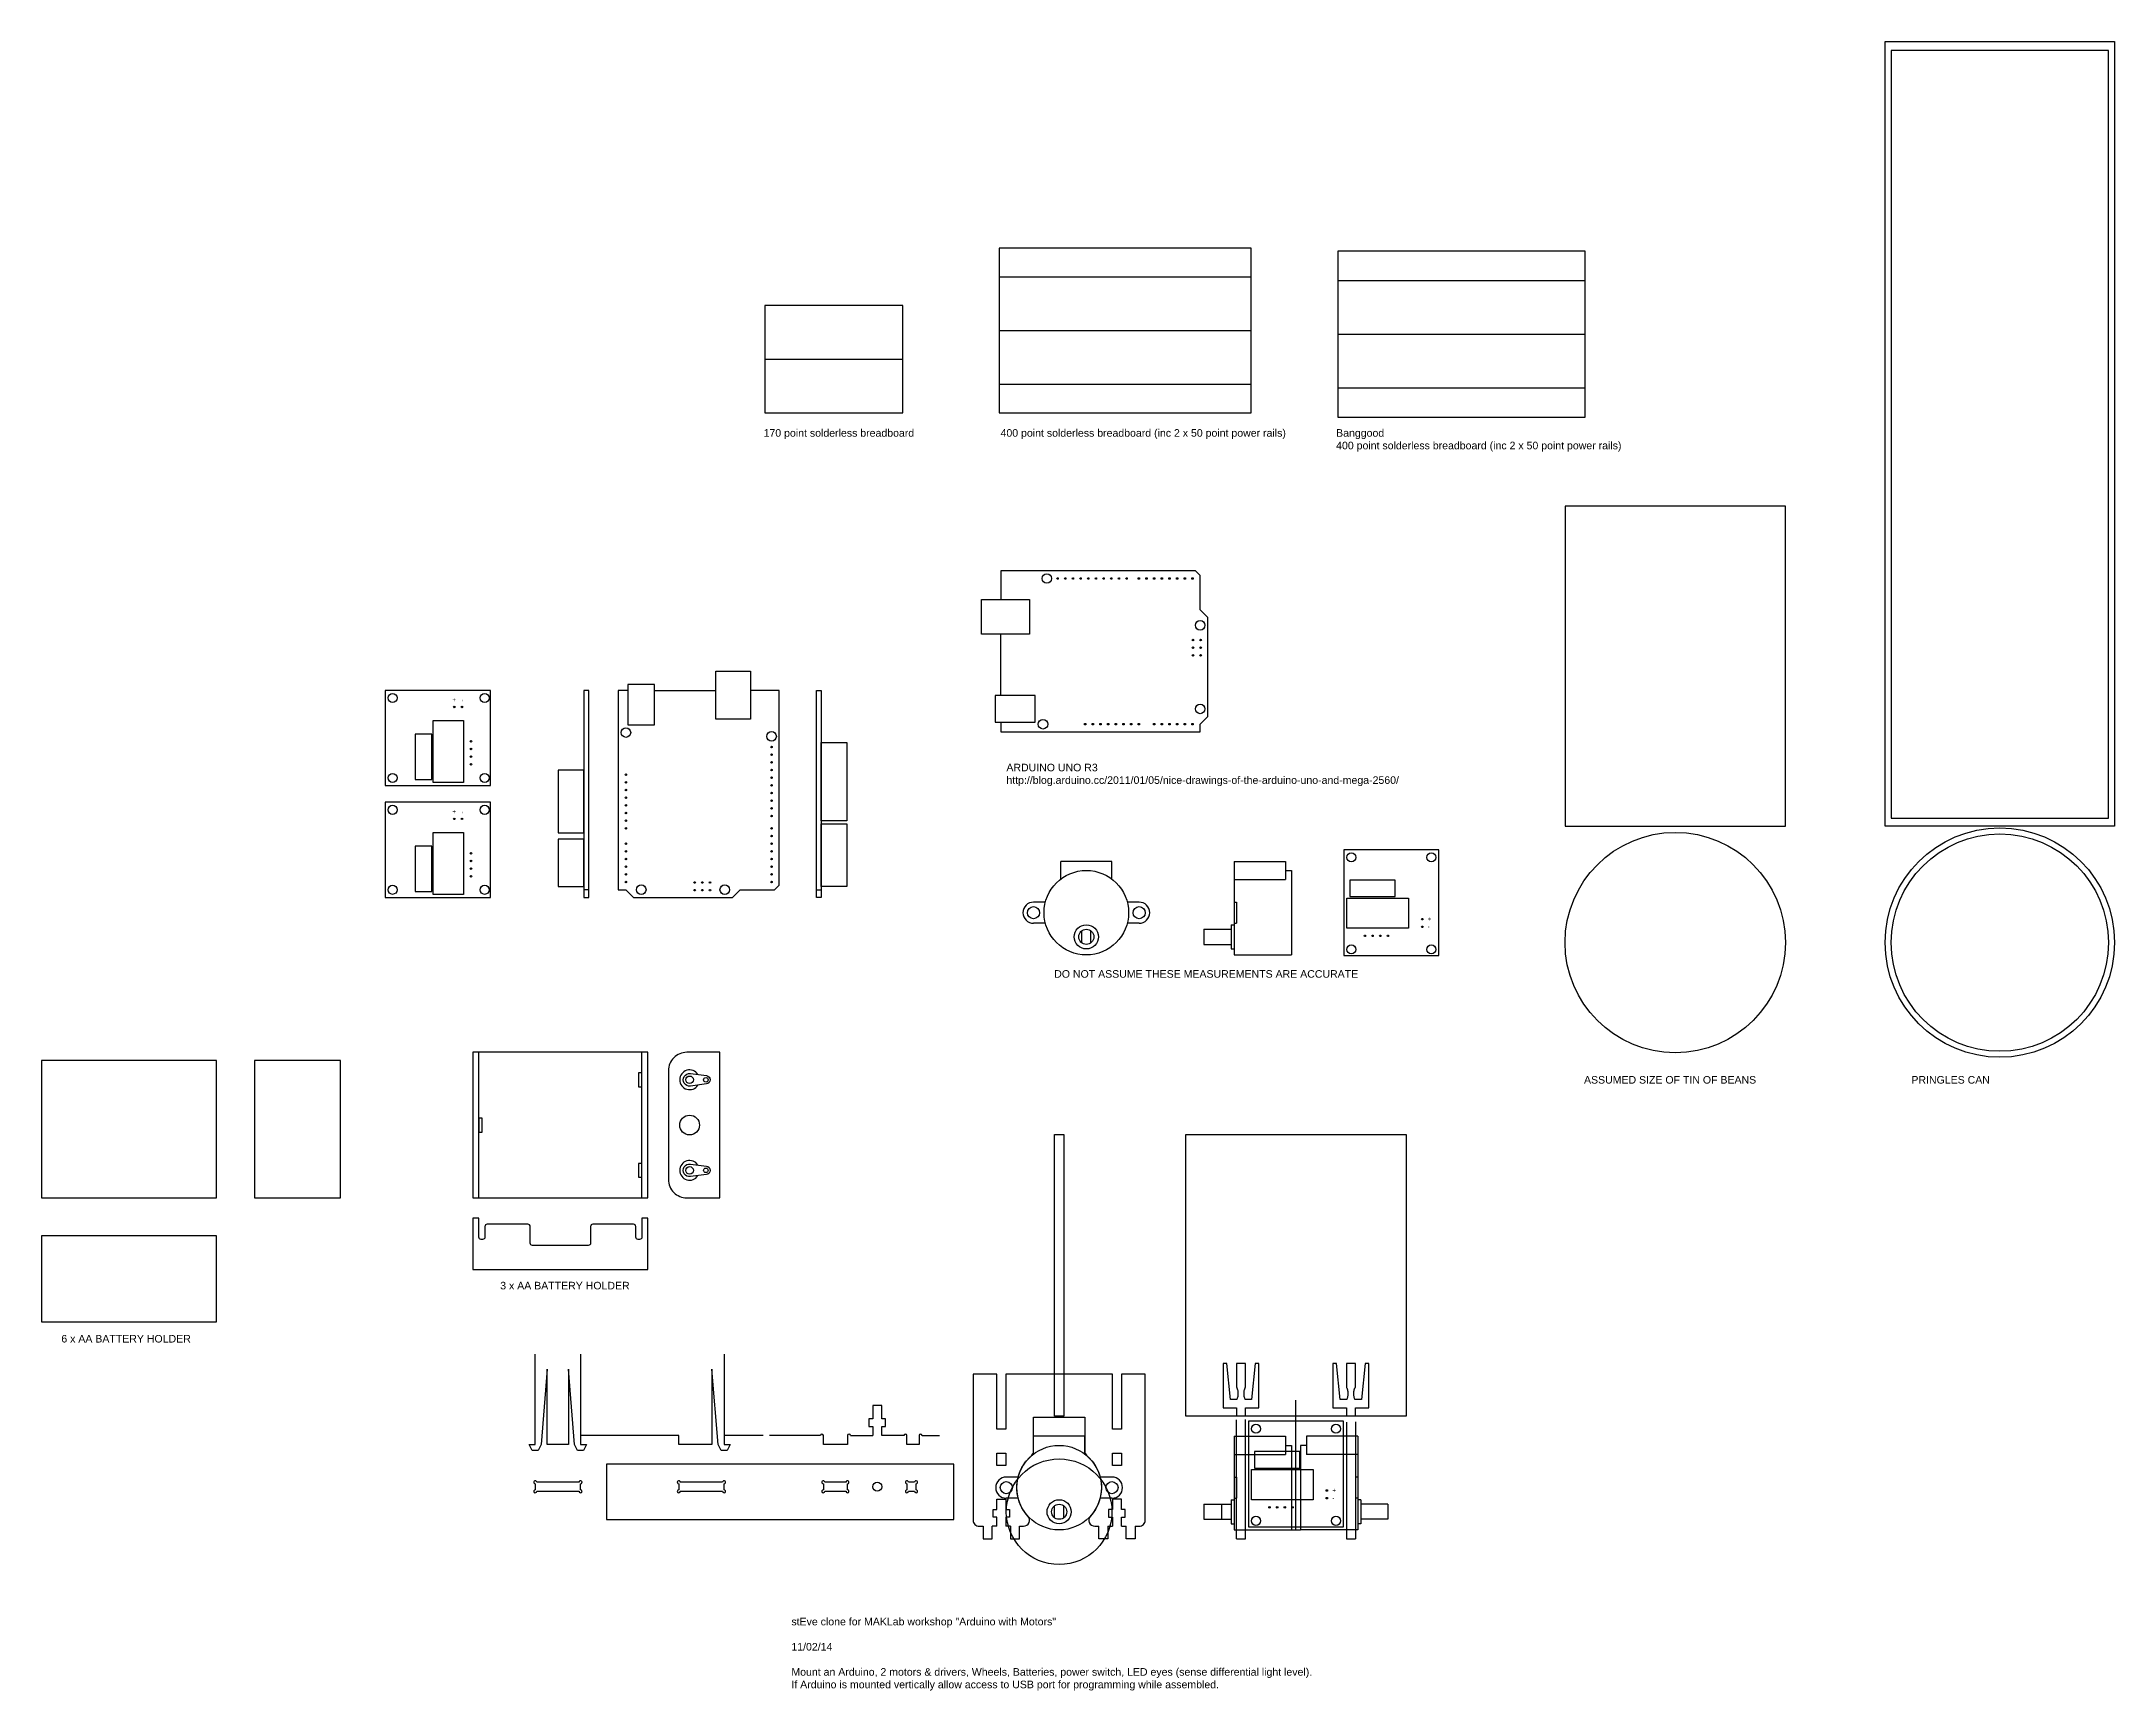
# Model space of a CAD drawing. Header units: millimetres. Extents: x 2162 to 3702, y 470 to 1904.
# Drawn here: x 2162 to 2848, y 1358 to 1904 of the extents above; entities that cross this region are included whole.
import ezdxf

# ---------------------------------------------------------------- set-up
doc = ezdxf.new("R2010")
doc.units = ezdxf.units.MM
doc.layers.add('3 - First Cut', color=3, linetype='Continuous')
doc.layers.add('5 - Final Cut', color=5, linetype='Continuous')
doc.layers.add('NOTES', color=4, linetype='Continuous', plot=False)
doc.styles.get("Standard").update_dxf_attribs({"font": 'arial.ttf'})

# ---------------------------------------------------------------- blocks, each defined once
blk = doc.blocks.new('ArduinoUNOR3')
for points in [[(2479.39, 1678.67), (2479.39, 1675.5), (2545.43, 1675.5), (2545.43, 1678.04), (2547.97, 1680.58), (2547.97, 1713.34), (2545.43, 1715.88), (2545.43, 1727.31), (2543.9, 1728.84), (2479.39, 1728.84), (2479.39, 1719.31)], [(2479.39, 1687.56), (2479.39, 1707.88)]]:
    blk.add_lwpolyline(points)
for points in [[(2473.04, 1719.31), (2488.91, 1719.31), (2488.91, 1707.88), (2473.04, 1707.88)], [(2477.48, 1678.67), (2490.82, 1678.67), (2490.82, 1687.56), (2477.48, 1687.56)]]:
    blk.add_lwpolyline(points, close=True)
for centre, radius in [((2494.63, 1726.3), 1.59), ((2498.18, 1726.3), 0.254), ((2500.72, 1726.3), 0.254), ((2503.26, 1726.3), 0.254), ((2505.8, 1726.3), 0.254), ((2508.34, 1726.3), 0.254), ((2510.88, 1726.3), 0.254), ((2513.42, 1726.3), 0.254), ((2515.96, 1726.3), 0.254), ((2518.5, 1726.3), 0.254), ((2521.04, 1726.3), 0.254), ((2525.11, 1726.3), 0.254), ((2527.65, 1726.3), 0.254), ((2530.19, 1726.3), 0.254), ((2532.73, 1726.3), 0.254), ((2535.27, 1726.3), 0.254), ((2537.81, 1726.3), 0.254), ((2540.35, 1726.3), 0.254), ((2542.89, 1726.3), 0.254), ((2545.43, 1710.8), 1.59), ((2543.03, 1705.93), 0.254), ((2543.03, 1703.39), 0.254), ((2545.57, 1705.93), 0.254), ((2545.57, 1703.39), 0.254), ((2543.03, 1700.85), 0.254), ((2545.57, 1700.85), 0.254), ((2545.43, 1683.12), 1.59), ((2493.36, 1678.04), 1.59), ((2507.33, 1678.04), 0.254), ((2509.87, 1678.04), 0.254), ((2512.41, 1678.04), 0.254), ((2514.95, 1678.04), 0.254), ((2517.49, 1678.04), 0.254), ((2520.03, 1678.04), 0.254), ((2522.57, 1678.04), 0.254), ((2525.11, 1678.04), 0.254), ((2530.19, 1678.04), 0.254), ((2532.73, 1678.04), 0.254), ((2535.27, 1678.04), 0.254), ((2537.81, 1678.04), 0.254), ((2540.35, 1678.04), 0.254), ((2542.89, 1678.04), 0.254)]:
    blk.add_circle(centre, radius)
blk = doc.blocks.new('ULN2003_cb')
for points in [[(-15.75, -17.5), (15.75, -17.5), (15.75, 17.5), (-15.75, 17.5)], [(1.25, 7.5), (-13.75, 7.5), (-13.75, 2), (1.25, 2)], [(-14.75, 1.5), (5.75, 1.5), (5.75, -8.5), (-14.75, -8.5)]]:
    blk.add_lwpolyline(points, close=True)
for centre, radius in [((-13.25, 15), 1.5), ((13.25, 15), 1.5), ((10.25, -5.46), 0.254), ((-8.75, -11), 0.254), ((-6.21, -11), 0.254), ((-3.67, -11), 0.254), ((-1.13, -11), 0.254), ((10.25, -8), 0.254), ((-13.25, -15.5), 1.5), ((13.25, -15.5), 1.5)]:
    blk.add_circle(centre, radius)
at = {"insert": (12.03, -4.64), "char_height": 1.5, "attachment_point": 1}
blk.add_mtext_dynamic_manual_height_columns('+\\P-', width=3.719, gutter_width=12.5, heights=[0], dxfattribs=at)

msp = doc.modelspace()

# ---------------------------------------------------------------- linework, layer by layer
for p, q in [((2478.851, 1826.277), (2562.351, 1826.277)), ((2591.002, 1825.019), (2673.002, 1825.019)), ((2478.851, 1808.497), (2562.351, 1808.497)), ((2591.002, 1807.239), (2673.002, 1807.239)), ((2401.151, 1799.027), (2446.871, 1799.027)), ((2478.851, 1790.717), (2562.351, 1790.717)), ((2591.002, 1789.459), (2673.002, 1789.459)), ((2499.215, 1626.719), (2499.215, 1632.594)), ((2516.215, 1632.594), (2499.215, 1632.594)), ((2516.215, 1626.719), (2516.215, 1632.594)), ((2556.66, 1632.594), (2556.66, 1601.594)), ((2556.66, 1632.594), (2573.66, 1632.594)), ((2573.66, 1632.594), (2573.66, 1626.594)), ((2573.66, 1629.594), (2575.66, 1629.594)), ((2575.66, 1629.594), (2575.66, 1601.594)), ((2342.875, 1623.212), (2341.275, 1623.212)), ((2418.314, 1623.212), (2419.914, 1623.212)), ((2556.66, 1626.594), (2573.66, 1626.594)), ((2494.16, 1619.094), (2490.215, 1619.094)), ((2525.215, 1619.094), (2521.271, 1619.094)), ((2556.66, 1619.094), (2557.46, 1619.094)), ((2557.46, 1619.094), (2557.46, 1612.094)), ((2494.16, 1612.094), (2490.215, 1612.094)), ((2506.215, 1605.594), (2506.215, 1609.594)), ((2509.215, 1605.594), (2509.215, 1609.594)), ((2525.215, 1612.094), (2521.271, 1612.094)), ((2546.66, 1610.094), (2546.66, 1605.094)), ((2546.66, 1610.094), (2555.66, 1610.094)), ((2555.66, 1611.594), (2555.66, 1603.594)), ((2555.66, 1611.594), (2556.66, 1611.594)), ((2556.66, 1612.094), (2557.46, 1612.094)), ((2546.66, 1605.094), (2555.66, 1605.094)), ((2555.66, 1603.594), (2556.66, 1603.594)), ((2556.66, 1601.594), (2575.66, 1601.594)), ((2306.464, 1521.137), (2306.464, 1569.337)), ((2360.464, 1521.137), (2360.464, 1569.337)), ((2577.16, 1411.125), (2577.16, 1454.054)), ((2372.688, 1442.388), (2340.141, 1442.388)), ((2400.671, 1442.388), (2387.688, 1442.388)), ((2419.594, 1442.388), (2402.752, 1442.388)), ((2429.594, 1442.388), (2436.942, 1442.388)), ((2447.29, 1442.388), (2439.942, 1442.388)), ((2453.29, 1442.388), (2459.071, 1442.388)), ((2557.46, 1408.125), (2557.46, 1447.538)), ((2560.46, 1408.125), (2560.46, 1447.699)), ((2593.86, 1446.839), (2593.86, 1408.125)), ((2596.86, 1446.946), (2596.86, 1408.125)), ((2490.213, 1436.25), (2490.213, 1442.125)), ((2507.213, 1442.125), (2490.213, 1442.125)), ((2507.213, 1436.25), (2507.213, 1442.125)), ((2556.66, 1442.125), (2556.66, 1411.125)), ((2556.66, 1442.125), (2573.66, 1442.125)), ((2556.66, 1436.125), (2573.66, 1436.125)), ((2573.66, 1442.125), (2573.66, 1436.125)), ((2573.66, 1439.125), (2575.66, 1439.125)), ((2575.66, 1439.125), (2575.66, 1411.125)), ((2578.66, 1439.125), (2578.66, 1411.125)), ((2580.66, 1439.125), (2578.66, 1439.125)), ((2580.66, 1442.125), (2580.66, 1436.125)), ((2597.66, 1442.125), (2580.66, 1442.125)), ((2597.66, 1436.125), (2580.66, 1436.125)), ((2597.66, 1442.125), (2597.66, 1411.125)), ((2485.158, 1428.625), (2481.213, 1428.625)), ((2516.213, 1428.625), (2512.269, 1428.625)), ((2556.66, 1428.625), (2557.46, 1428.625)), ((2557.46, 1428.625), (2557.46, 1421.625)), ((2596.86, 1428.625), (2596.86, 1421.625)), ((2597.66, 1428.625), (2596.86, 1428.625)), ((2485.158, 1421.625), (2481.213, 1421.625)), ((2497.213, 1415.125), (2497.213, 1419.125)), ((2500.213, 1415.125), (2500.213, 1419.125)), ((2516.213, 1421.625), (2512.269, 1421.625)), ((2546.66, 1419.625), (2546.66, 1414.625)), ((2546.66, 1419.625), (2555.66, 1419.625)), ((2552.66, 1414.625), (2552.66, 1419.625)), ((2555.66, 1421.125), (2555.66, 1413.125)), ((2555.66, 1421.125), (2556.66, 1421.125)), ((2556.66, 1421.625), (2557.46, 1421.625)), ((2597.66, 1421.625), (2596.86, 1421.625)), ((2598.66, 1421.125), (2597.66, 1421.125)), ((2598.66, 1421.125), (2598.66, 1413.125)), ((2607.66, 1419.625), (2598.66, 1419.625)), ((2607.66, 1419.625), (2607.66, 1414.625)), ((2546.66, 1414.625), (2555.66, 1414.625)), ((2555.66, 1413.125), (2556.66, 1413.125)), ((2556.66, 1411.125), (2575.66, 1411.125)), ((2557.46, 1408.125), (2560.46, 1408.125)), ((2575.66, 1411.125), (2578.66, 1411.125)), ((2597.66, 1411.125), (2578.66, 1411.125)), ((2593.86, 1408.125), (2596.86, 1408.125)), ((2598.66, 1413.125), (2597.66, 1413.125)), ((2607.66, 1414.625), (2598.66, 1414.625))]:
    msp.add_line(p, q)
for points in [[(2772.369, 1904.226), (2848.369, 1904.226), (2848.369, 1644.226), (2772.369, 1644.226)], [(2846.369, 1646.926), (2846.369, 1901.226), (2774.369, 1901.226), (2774.369, 1646.926)], [(2478.851, 1781.247), (2562.351, 1781.247), (2562.351, 1835.747), (2478.851, 1835.747)], [(2591.002, 1779.739), (2673.002, 1779.739), (2673.002, 1834.739), (2591.002, 1834.739)], [(2401.151, 1781.247), (2446.871, 1781.247), (2446.871, 1816.807), (2401.151, 1816.807)], [(2666.333, 1644.226), (2739.333, 1644.226), (2739.333, 1750.226), (2666.333, 1750.226)], [(2342.875, 1689.252), (2341.275, 1689.252), (2341.275, 1620.672), (2342.875, 1620.672)], [(2418.314, 1689.252), (2419.914, 1689.252), (2419.914, 1620.672), (2418.314, 1620.672)], [(2419.914, 1671.976), (2428.414, 1671.976), (2428.414, 1646.076), (2419.914, 1646.076)], [(2341.275, 1662.832), (2332.775, 1662.832), (2332.775, 1642.012), (2341.275, 1642.012)], [(2419.914, 1645.052), (2428.414, 1645.052), (2428.414, 1624.232), (2419.914, 1624.232)], [(2341.275, 1639.972), (2332.775, 1639.972), (2332.775, 1624.232), (2341.275, 1624.232)], [(2161.545, 1521.137), (2219.545, 1521.137), (2219.545, 1566.637), (2161.545, 1566.637)], [(2232.149, 1521.137), (2260.649, 1521.137), (2260.649, 1566.637), (2232.149, 1566.637)], [(2304.464, 1521.137), (2362.464, 1521.137), (2362.464, 1569.337), (2304.464, 1569.337)], [(2359.363, 1557.937), (2360.464, 1557.937), (2360.464, 1562.537), (2359.363, 1562.537)], [(2306.464, 1542.937), (2307.564, 1542.937), (2307.564, 1547.537), (2306.464, 1547.537)], [(2497.213, 1542.13), (2500.213, 1542.13), (2500.213, 1448.784), (2497.213, 1448.784)], [(2540.665, 1542.13), (2613.656, 1542.13), (2613.656, 1448.784), (2540.665, 1448.784)], [(2359.363, 1527.937), (2360.464, 1527.937), (2360.464, 1532.537), (2359.363, 1532.537)], [(2161.545, 1480.033), (2219.545, 1480.033), (2219.545, 1508.533), (2161.545, 1508.533)]]:
    msp.add_lwpolyline(points, close=True)
for points in [[(2375.308, 1521.137), (2386.244, 1521.137), (2386.244, 1569.337), (2375.308, 1569.337, 0.4142136), (2369.244, 1563.273), (2369.244, 1527.201, 0.4142136)], [(2376.543, 1562.319), (2381.852, 1561.625, -0.8777766), (2381.852, 1558.849), (2376.543, 1558.155, -1.139242)], [(2376.543, 1532.319), (2381.852, 1531.625, -0.8777766), (2381.852, 1528.849), (2376.543, 1528.155, -1.139242)], [(2323.464, 1506.106), (2323.464, 1511.606, 0.4142136), (2322.714, 1512.356), (2309.214, 1512.356, 0.4142136), (2308.464, 1511.606), (2308.464, 1508.106, -0.4142136), (2307.714, 1507.356), (2307.214, 1507.356, -0.4142136), (2306.464, 1508.106), (2306.464, 1514.356), (2304.464, 1514.356), (2304.464, 1497.356), (2362.464, 1497.356), (2362.464, 1514.356), (2360.464, 1514.356), (2360.464, 1508.106, -0.4142136), (2359.714, 1507.356), (2359.214, 1507.356, -0.4142136), (2358.464, 1508.106), (2358.464, 1511.606, 0.4142136), (2357.714, 1512.356), (2344.214, 1512.356, 0.4142136), (2343.464, 1511.606), (2343.464, 1506.106, -0.4142136), (2342.714, 1505.356), (2324.214, 1505.356, -0.4142136)]]:
    msp.add_lwpolyline(points, format="xyb", close=True)
for points in [[(2560.46, 1448.784), (2560.46, 1451.563), (2564.895, 1451.563), (2564.895, 1466.284), (2563.693, 1466.284), (2562.46, 1454.284), (2560.46, 1454.284, -0.308613), (2560.328, 1454.374), (2560.189, 1454.729, -0.0936315), (2559.982, 1455.824), (2559.982, 1456.743, -0.0936315), (2560.189, 1457.838), (2560.328, 1458.193, -0.308613), (2560.46, 1458.284), (2560.46, 1466.284), (2557.46, 1466.284), (2557.46, 1458.284, -0.308613), (2557.593, 1458.193), (2557.732, 1457.838, -0.0936315), (2557.939, 1456.743), (2557.939, 1455.824, -0.0936315), (2557.732, 1454.729), (2557.593, 1454.374, -0.308613), (2557.46, 1454.284), (2555.46, 1454.284), (2554.228, 1466.284), (2553.026, 1466.284), (2553.026, 1451.563), (2557.46, 1451.563), (2557.46, 1448.784)], [(2596.86, 1448.784), (2596.86, 1451.563), (2601.295, 1451.563), (2601.295, 1466.284), (2600.093, 1466.284), (2598.86, 1454.284), (2596.86, 1454.284, -0.308613), (2596.728, 1454.374), (2596.589, 1454.729, -0.0936315), (2596.382, 1455.824), (2596.382, 1456.743, -0.0936315), (2596.589, 1457.838), (2596.728, 1458.193, -0.308613), (2596.86, 1458.284), (2596.86, 1466.284), (2593.86, 1466.284), (2593.86, 1458.284, -0.308613), (2593.993, 1458.193), (2594.132, 1457.838, -0.0936315), (2594.339, 1456.743), (2594.339, 1455.824, -0.0936315), (2594.132, 1454.729), (2593.993, 1454.374, -0.308613), (2593.86, 1454.284), (2591.86, 1454.284), (2590.628, 1466.284), (2589.426, 1466.284), (2589.426, 1451.563), (2593.86, 1451.563), (2593.86, 1448.784)]]:
    msp.add_lwpolyline(points, format="xyb")
for centre, radius in [((2702.833, 1605.696), 36.5), ((2810.369, 1605.696), 38), ((2810.369, 1605.696), 36), ((2507.715, 1615.594), 14), ((2490.215, 1615.594), 2), ((2525.215, 1615.594), 2), ((2507.715, 1607.594), 4), ((2507.715, 1607.594), 2.5), ((2376.27, 1560.237), 1.25), ((2381.67, 1560.237), 0.75), ((2376.27, 1545.237), 3.271), ((2376.27, 1530.237), 1.25), ((2381.67, 1530.237), 0.75), ((2498.713, 1425.125), 14), ((2481.213, 1425.125), 2), ((2516.213, 1425.125), 2), ((2498.713, 1417.125), 4), ((2498.713, 1417.125), 2.5)]:
    msp.add_circle(centre, radius)
for centre, radius, start, end in [((2490.215, 1615.594), 3.5, 90, 270), ((2525.215, 1615.594), 3.5, 270, 90), ((2376.27, 1560.237), 3.271, 32.497817, 327.502183), ((2376.27, 1530.237), 3.271, 32.497817, 327.502183), ((2481.213, 1425.125), 3.5, 90, 270), ((2516.213, 1425.125), 3.5, 270, 90)]:
    msp.add_arc(centre, radius, start, end)
at = {"layer": '3 - First Cut'}
for points in [[(2478.061, 1436.492), (2481.061, 1436.492), (2481.061, 1432.492), (2478.061, 1432.492)], [(2516.365, 1436.492), (2519.365, 1436.492), (2519.365, 1432.492), (2516.365, 1432.492)]]:
    msp.add_lwpolyline(points, close=True, dxfattribs=at)
for points in [[(2325.641, 1423.919), (2339.641, 1423.919, 2.4142136), (2340.141, 1424.419), (2340.141, 1426.419, 2.4142136), (2339.641, 1426.919), (2325.641, 1426.919, 2.4142136), (2325.141, 1426.419), (2325.141, 1424.419, 2.4142136)], [(2373.188, 1423.919), (2387.188, 1423.919, 2.4142136), (2387.688, 1424.419), (2387.688, 1426.419, 2.4142136), (2387.188, 1426.919), (2373.188, 1426.919, 2.4142136), (2372.688, 1426.419), (2372.688, 1424.419, 2.4142136)], [(2421.094, 1423.919), (2428.094, 1423.919, 2.4142136), (2428.594, 1424.419), (2428.594, 1426.419, 2.4142136), (2428.094, 1426.919), (2421.094, 1426.919, 2.4142136), (2420.594, 1426.419), (2420.594, 1424.419, 2.4142136)], [(2448.79, 1423.919), (2450.79, 1423.919, 2.4142136), (2451.29, 1424.419), (2451.29, 1426.419, 2.4142136), (2450.79, 1426.919), (2448.79, 1426.919, 2.4142136), (2448.29, 1426.419), (2448.29, 1424.419, 2.4142136)]]:
    msp.add_lwpolyline(points, format="xyb", close=True, dxfattribs=at)
for centre, radius in [((2438.442, 1425.419), 1.5), ((2481.213, 1425.125), 2), ((2516.213, 1425.125), 2)]:
    msp.add_circle(centre, radius, dxfattribs=at)
at = {"layer": '5 - Final Cut'}
for p, q in [((2478.061, 1462.695), (2470.227, 1462.695)), ((2516.365, 1462.695), (2481.061, 1462.695)), ((2527.2, 1462.695), (2519.365, 1462.695))]:
    msp.add_line(p, q, dxfattribs=at)
for points in [[(2340.141, 1469.388), (2340.141, 1439.388), (2342.141, 1439.388), (2341.141, 1437.388), (2339.141, 1437.388), (2338.141, 1439.388), (2336.141, 1464.388), (2336.141, 1439.388), (2329.141, 1439.388), (2329.141, 1464.388), (2327.141, 1439.388), (2326.141, 1437.388), (2324.141, 1437.388), (2323.141, 1439.388), (2325.141, 1439.388), (2325.141, 1469.388)], [(2387.688, 1469.388), (2387.688, 1439.388), (2389.688, 1439.388), (2388.688, 1437.388), (2386.688, 1437.388), (2385.688, 1439.388), (2383.688, 1464.388), (2383.688, 1439.388), (2372.688, 1439.388), (2372.688, 1442.388)], [(2481.061, 1462.695), (2481.061, 1444.492), (2478.061, 1444.492), (2478.061, 1462.695)], [(2519.365, 1462.695), (2519.365, 1444.492), (2516.365, 1444.492), (2516.365, 1462.695)], [(2439.942, 1442.388), (2439.942, 1445.388), (2441.192, 1445.388), (2441.192, 1447.888), (2439.942, 1447.888), (2439.942, 1452.388), (2436.942, 1452.388), (2436.942, 1447.888), (2435.692, 1447.888), (2435.692, 1445.388), (2436.942, 1445.388), (2436.942, 1442.388)], [(2478.061, 1412.339), (2478.061, 1415.339), (2476.811, 1415.339), (2476.811, 1417.839), (2478.061, 1417.839), (2478.061, 1421.355), (2481.061, 1421.355), (2481.061, 1417.839), (2482.311, 1417.839), (2482.311, 1415.339), (2481.061, 1415.339), (2481.061, 1412.339)], [(2519.365, 1412.339), (2519.365, 1415.339), (2520.615, 1415.339), (2520.615, 1417.839), (2519.365, 1417.839), (2519.365, 1421.355), (2516.365, 1421.355), (2516.365, 1417.839), (2515.115, 1417.839), (2515.115, 1415.339), (2516.365, 1415.339), (2516.365, 1412.339)], [(2473.561, 1412.339), (2473.561, 1408.125), (2476.561, 1408.125), (2476.561, 1412.339)], [(2478.061, 1412.339), (2476.561, 1412.339)], [(2482.561, 1412.339), (2481.061, 1412.339)], [(2482.561, 1412.339), (2482.561, 1408.125), (2485.561, 1408.125), (2485.561, 1412.339)], [(2514.865, 1412.339), (2514.865, 1408.125), (2511.865, 1408.125), (2511.865, 1412.339)], [(2514.865, 1412.339), (2516.365, 1412.339)], [(2519.365, 1412.339), (2520.865, 1412.339)], [(2523.865, 1412.339), (2523.865, 1408.125), (2520.865, 1408.125), (2520.865, 1412.339)]]:
    msp.add_lwpolyline(points, dxfattribs=at)
for points in [[(2470.227, 1462.695), (2470.227, 1414.339, 0.4142136), (2472.227, 1412.339), (2473.561, 1412.339)], [(2523.865, 1412.339), (2525.2, 1412.339, 0.4142136), (2527.2, 1414.339), (2527.2, 1462.695)], [(2429.594, 1442.388, 1), (2428.594, 1442.388), (2428.594, 1439.388), (2420.594, 1439.388), (2420.594, 1442.388, 1), (2419.594, 1442.388)], [(2453.29, 1442.388, 1), (2452.29, 1442.388), (2452.29, 1439.388), (2448.29, 1439.388), (2448.29, 1442.388, 1), (2447.29, 1442.388)], [(2485.561, 1412.339), (2486.896, 1412.339, 0.6518241), (2488.373, 1415.687, -0.4212584), (2489.526, 1435.689, 0.2170558), (2490.213, 1437.198), (2490.213, 1448.509), (2507.213, 1448.509), (2507.213, 1437.198, 0.2170558), (2507.901, 1435.689, -0.4212584), (2509.054, 1415.687, 0.6518241), (2510.531, 1412.339), (2511.865, 1412.339)]]:
    msp.add_lwpolyline(points, format="xyb", dxfattribs=at)
msp.add_lwpolyline([(2348.745, 1432.919), (2348.745, 1414.592), (2463.79, 1414.592), (2463.79, 1432.919)], close=True, dxfattribs=at)
at = {"layer": 'NOTES'}
msp.add_circle((2498.713, 1417.125), 17.5, dxfattribs=at)

# ---------------------------------------------------------------- block references
for name, p in [('ArduinoUNOR3', (0, 0)), ('ULN2003_cb', (2608.758, 1618.922)), ('ULN2003_cb', (2577.16, 1429.625))]:
    msp.add_blockref(name, p)
for name, p, rotation in [('ArduinoUNOR3', (677.127, 4168.638), 270), ('ULN2003_cb', (2292.863, 1673.502), 90), ('ULN2003_cb', (2292.863, 1636.422), 90)]:
    msp.add_blockref(name, p, dxfattribs=dict(rotation=rotation))

# ---------------------------------------------------------------- texts
at = {"char_height": 2.5, "attachment_point": 1}
for s, insert in [('170 point solderless breadboard', (2400.791, 1775.787)), ('400 point solderless breadboard (inc 2 x 50 point power rails)', (2479.299, 1775.787)), ('Banggood \\P400 point solderless breadboard (inc 2 x 50 point power rails)', (2590.48, 1775.787)), ('ARDUINO UNO R3\\Phttp://blog.arduino.cc/2011/01/05/nice-drawings-of-the-arduino-uno-and-mega-2560/', (2481.232, 1664.94)), ('DO NOT ASSUME THESE MEASUREMENTS ARE ACCURATE', (2497.077, 1596.558)), ('ASSUMED SIZE OF TIN OF BEANS', (2672.596, 1561.479)), ('PRINGLES CAN', (2781.067, 1561.479)), ('3 x AA BATTERY HOLDER', (2313.528, 1493.304)), ('6 x AA BATTERY HOLDER', (2168.134, 1475.699))]:
    msp.add_mtext_dynamic_manual_height_columns(s, width=95.5148, gutter_width=12.5, heights=[0], dxfattribs=dict(at, insert=insert))
at = {"layer": 'NOTES', "insert": (2410, 1381.996), "char_height": 2.5, "attachment_point": 1}
msp.add_mtext_dynamic_manual_height_columns('stEve clone for MAKLab workshop "Arduino with Motors"\\P\\P11/02/14\\P\\PMount an Arduino, 2 motors & drivers, Wheels, Batteries, power switch, LED eyes (sense differential light level).\\PIf Arduino is mounted vertically allow access to USB port for programming while assembled.', width=686.2007, gutter_width=12.5, heights=[0], dxfattribs=at)

doc.saveas('drawing.dxf')
